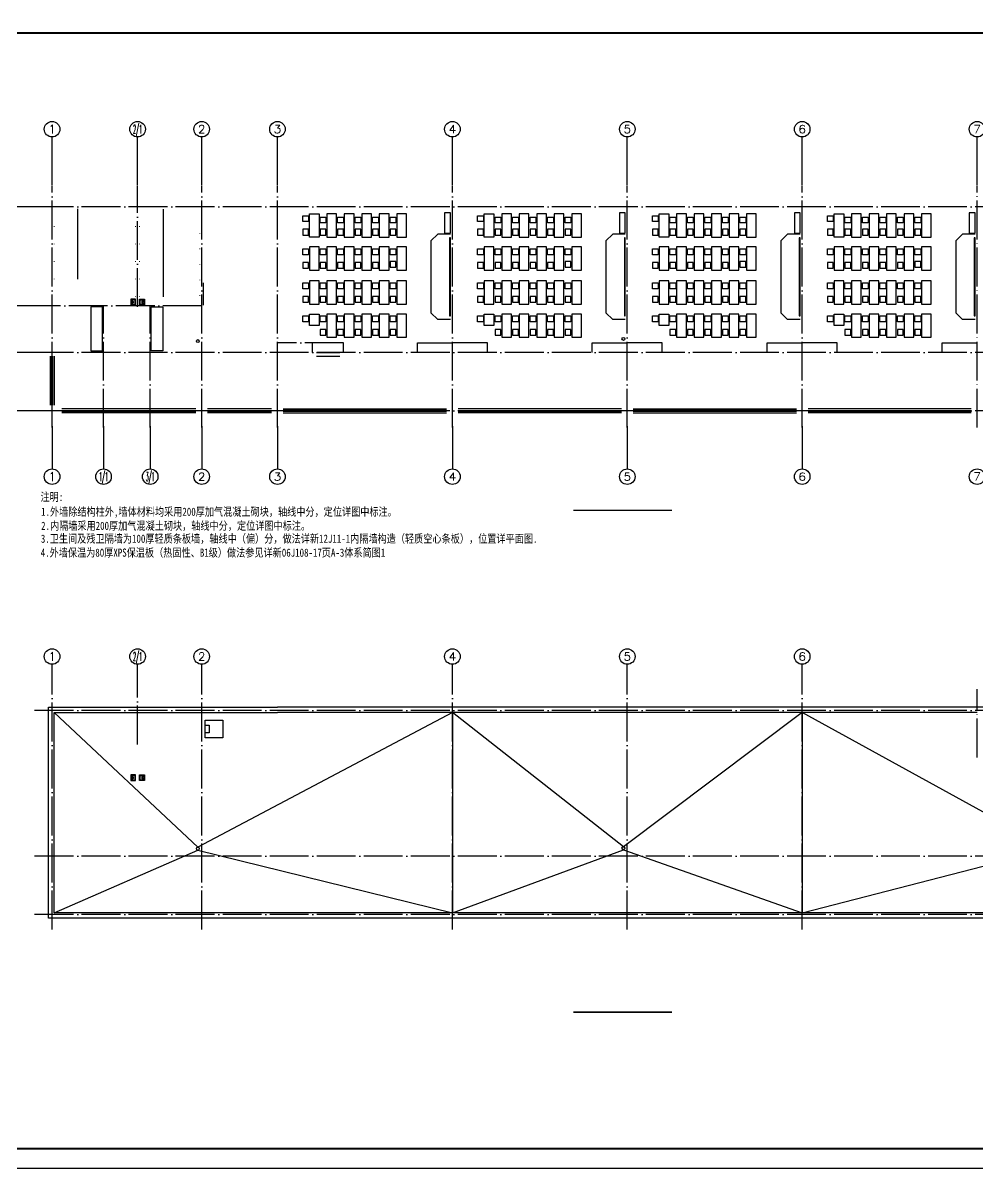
# Model space of a CAD drawing. Extents: x 28773 to 175644, y 7355 to 486294.
# Drawn here: x 78284 to 127384, y 127951 to 186876 of the extents above; entities that cross this region are included whole.
import ezdxf
from ezdxf.enums import TextEntityAlignment as Align

# ---------------------------------------------------------------- set-up
doc = ezdxf.new("R2010")
doc.units = 0
doc.header["$LTSCALE"] = 1000
doc.header["$MEASUREMENT"] = 0
doc.linetypes.add('DOTE', pattern=[2.42, 2, -0.2, 0.02, -0.2])
for name, color, linetype in [('AXIS', 3, 'Continuous'), ('AXIS_TEXT', 7, 'Continuous'), ('DIM_SYMB', 3, 'Continuous'), ('DOTE', 1, 'DOTE'), ('LVTRY', 6, 'Continuous'), ('PUB_TITLE', 7, 'Continuous'), ('RAIL', 163, 'Continuous'), ('STAIR', 3, 'Continuous'), ('SURFACE', 6, 'Continuous'), ('TWT_TITLE', 7, 'Continuous'), ('WALL', 2, 'Continuous'), ('家具', 8, 'Continuous'), ('布置', 165, 'Continuous')]:
    doc.layers.add(name, color=color, linetype=linetype)
doc.layers.add('hatch', color=8, linetype='Continuous', lineweight=13)
doc.styles.add('-宋体', font='', dxfattribs={"width": 0.8})
doc.styles.add('_TCH_AXIS', font='complex_.ttf', dxfattribs={"bigfont": 'GBCBIG'})
doc.styles.add('COMPLEX', font='COMPLEX')
doc.styles.get('-宋体').set_extended_font_data('SimSun')

# ---------------------------------------------------------------- blocks, each defined once
blk = doc.blocks.new('ASEWQWQ')
at = {"layer": 'PUB_TITLE', "color": 8, "linetype": 'Continuous'}
blk.add_line((2984019, -2020728), (2984369, -2021078), dxfattribs=at)
at = {"layer": '家具'}
for p, q in [((2983369, -2020728), (2984019, -2020728)), ((2984369, -2021078), (2984019, -2020728)), ((2984369, -2024778), (2984369, -2021078)), ((2983369, -2025128), (2984019, -2025128)), ((2984019, -2025128), (2984369, -2024778))]:
    blk.add_line(p, q, dxfattribs=at)
for points in [[(2986129, -2021017), (2986129, -2019817), (2985629, -2019817), (2985629, -2021017)], [(2986172, -2019920), (2986172, -2020220), (2986472, -2020220), (2986472, -2019920)], [(2987029, -2021017), (2987029, -2019817), (2986529, -2019817), (2986529, -2021017)], [(2987072, -2019920), (2987072, -2020220), (2987372, -2020220), (2987372, -2019920)], [(2987929, -2021017), (2987929, -2019817), (2987429, -2019817), (2987429, -2021017)], [(2987972, -2019920), (2987972, -2020220), (2988272, -2020220), (2988272, -2019920)], [(2988829, -2021017), (2988829, -2019817), (2988329, -2019817), (2988329, -2021017)], [(2988872, -2019920), (2988872, -2020220), (2989172, -2020220), (2989172, -2019920)], [(2989729, -2021017), (2989729, -2019817), (2989229, -2019817), (2989229, -2021017)], [(2989772, -2019920), (2989772, -2020220), (2990072, -2020220), (2990072, -2019920)], [(2990629, -2020417), (2990629, -2021017), (2990129, -2021017), (2990129, -2020417)], [(2986172, -2020915), (2986172, -2020615), (2986472, -2020615), (2986472, -2020915)], [(2987072, -2020915), (2987072, -2020615), (2987372, -2020615), (2987372, -2020915)], [(2987972, -2020915), (2987972, -2020615), (2988272, -2020615), (2988272, -2020915)], [(2988872, -2020915), (2988872, -2020615), (2989172, -2020615), (2989172, -2020915)], [(2989772, -2020915), (2989772, -2020615), (2990072, -2020615), (2990072, -2020915)], [(2990672, -2020915), (2990672, -2020615), (2990972, -2020615), (2990972, -2020915)], [(2986129, -2022722), (2986129, -2021522), (2985629, -2021522), (2985629, -2022722)], [(2986172, -2021625), (2986172, -2021925), (2986472, -2021925), (2986472, -2021625)], [(2987029, -2022722), (2987029, -2021522), (2986529, -2021522), (2986529, -2022722)], [(2987072, -2021625), (2987072, -2021925), (2987372, -2021925), (2987372, -2021625)], [(2987929, -2022722), (2987929, -2021522), (2987429, -2021522), (2987429, -2022722)], [(2987972, -2021625), (2987972, -2021925), (2988272, -2021925), (2988272, -2021625)], [(2988829, -2022722), (2988829, -2021522), (2988329, -2021522), (2988329, -2022722)], [(2988872, -2021625), (2988872, -2021925), (2989172, -2021925), (2989172, -2021625)], [(2989729, -2022722), (2989729, -2021522), (2989229, -2021522), (2989229, -2022722)], [(2989772, -2021625), (2989772, -2021925), (2990072, -2021925), (2990072, -2021625)], [(2990629, -2022722), (2990629, -2021522), (2990129, -2021522), (2990129, -2022722)], [(2990672, -2021625), (2990672, -2021925), (2990972, -2021925), (2990972, -2021625)], [(2986172, -2022620), (2986172, -2022320), (2986472, -2022320), (2986472, -2022620)], [(2987072, -2022620), (2987072, -2022320), (2987372, -2022320), (2987372, -2022620)], [(2987972, -2022620), (2987972, -2022320), (2988272, -2022320), (2988272, -2022620)], [(2988872, -2022620), (2988872, -2022320), (2989172, -2022320), (2989172, -2022620)], [(2989772, -2022620), (2989772, -2022320), (2990072, -2022320), (2990072, -2022620)], [(2990672, -2022620), (2990672, -2022320), (2990972, -2022320), (2990972, -2022620)], [(2986129, -2024472), (2986129, -2023272), (2985629, -2023272), (2985629, -2024472)], [(2986172, -2023426), (2986172, -2023726), (2986472, -2023726), (2986472, -2023426)], [(2987029, -2024472), (2987029, -2023272), (2986529, -2023272), (2986529, -2024472)], [(2987072, -2023375), (2987072, -2023675), (2987372, -2023675), (2987372, -2023375)], [(2987929, -2024472), (2987929, -2023272), (2987429, -2023272), (2987429, -2024472)], [(2987972, -2023375), (2987972, -2023675), (2988272, -2023675), (2988272, -2023375)], [(2988829, -2024472), (2988829, -2023272), (2988329, -2023272), (2988329, -2024472)], [(2988872, -2023375), (2988872, -2023675), (2989172, -2023675), (2989172, -2023375)], [(2989729, -2024472), (2989729, -2023272), (2989229, -2023272), (2989229, -2024472)], [(2989772, -2023375), (2989772, -2023675), (2990072, -2023675), (2990072, -2023375)], [(2990629, -2024472), (2990629, -2023272), (2990129, -2023272), (2990129, -2024472)], [(2990672, -2023375), (2990672, -2023675), (2990972, -2023675), (2990972, -2023375)], [(2986172, -2024370), (2986172, -2024070), (2986472, -2024070), (2986472, -2024370)], [(2987072, -2024370), (2987072, -2024070), (2987372, -2024070), (2987372, -2024370)], [(2987972, -2024370), (2987972, -2024070), (2988272, -2024070), (2988272, -2024370)], [(2988872, -2024370), (2988872, -2024070), (2989172, -2024070), (2989172, -2024370)], [(2989772, -2024370), (2989772, -2024070), (2990072, -2024070), (2990072, -2024370)], [(2990672, -2024370), (2990672, -2024070), (2990972, -2024070), (2990972, -2024370)], [(2983369, -2026229), (2983669, -2026229), (2983669, -2025169), (2983369, -2025169)], [(2986129, -2026177), (2986129, -2024977), (2985629, -2024977), (2985629, -2026177)], [(2986172, -2025080), (2986172, -2025380), (2986472, -2025380), (2986472, -2025080)], [(2987029, -2026177), (2987029, -2024977), (2986529, -2024977), (2986529, -2026177)], [(2987072, -2025080), (2987072, -2025380), (2987372, -2025380), (2987372, -2025080)], [(2987929, -2026177), (2987929, -2024977), (2987429, -2024977), (2987429, -2026177)], [(2987972, -2025080), (2987972, -2025380), (2988272, -2025380), (2988272, -2025080)], [(2988829, -2026177), (2988829, -2024977), (2988329, -2024977), (2988329, -2026177)], [(2988872, -2025080), (2988872, -2025380), (2989172, -2025380), (2989172, -2025080)], [(2989729, -2026177), (2989729, -2024977), (2989229, -2024977), (2989229, -2026177)], [(2989772, -2025080), (2989772, -2025380), (2990072, -2025380), (2990072, -2025080)], [(2990629, -2024977), (2990629, -2026177), (2990129, -2026177), (2990129, -2024977)], [(2990672, -2025080), (2990672, -2025380), (2990972, -2025380), (2990972, -2025080)], [(2986172, -2026005), (2986172, -2025705), (2986472, -2025705), (2986472, -2026005)], [(2987072, -2026005), (2987072, -2025705), (2987372, -2025705), (2987372, -2026005)], [(2987972, -2026005), (2987972, -2025705), (2988272, -2025705), (2988272, -2026005)], [(2988872, -2026005), (2988872, -2025705), (2989172, -2025705), (2989172, -2026005)], [(2989772, -2026005), (2989772, -2025705), (2990072, -2025705), (2990072, -2026005)], [(2990672, -2026075), (2990672, -2025775), (2990972, -2025775), (2990972, -2026075)]]:
    blk.add_lwpolyline(points, close=True, dxfattribs=at)
blk.add_lwpolyline([(2983419, -2023216), (2983419, -2020928), (2983369, -2020928), (2983369, -2024928), (2983419, -2024928), (2983419, -2023104)], dxfattribs=at)
blk = doc.blocks.new('_AXISO')
blk.add_circle((0, 0), 0.5)
at = {"layer": 'AXIS_TEXT', "style": 'COMPLEX', "width": 1.041667}
blk.add_attdef('A', text='', height=0.56, dxfattribs=at).set_placement((-0.25, -0.28), (0.25, -0.28), align=Align.FIT)
blk = doc.blocks.new('364535463')
at = {"layer": '布置'}
blk.add_lwpolyline([(150, -250), (150, 0), (-150, 0), (-150, -250)], close=True, dxfattribs=at)
blk.add_lwpolyline([(100, -220), (120, -220), (120, -30), (-120, -30), (-120, -220), (-100, -220, -1)], format="xyb", close=True, dxfattribs=at)
blk.add_lwpolyline([(-70, -220), (70, -220)], dxfattribs=at)
blk.add_arc((0, -220), 70, 0, 180, dxfattribs=at)

msp = doc.modelspace()

# ---------------------------------------------------------------- linework, layer by layer
for points in [[(81096, 177310), (81096, 173698)], [(85496, 177298), (85496, 172785)], [(93384, 169910), (94584, 169910)], [(93384, 169910), (94584, 169910)], [(93384, 169730), (94584, 169730)], [(93384, 169730), (94584, 169730)], [(140184, 151394), (130956, 144482), (118384, 151394), (109182, 144483), (100384, 151394), (87284, 144463), (79884, 151394)], [(88564, 150094), (87664, 150094), (87664, 150994), (88564, 150994), (88564, 150094)], [(100384, 151394), (100384, 141094)], [(118384, 151394), (118384, 141094)], [(87664, 150744), (87664, 150744), (87864, 150744), (87864, 150344), (87664, 150344)], [(79884, 141094), (87284, 144313), (100384, 141094), (109182, 144333), (118384, 141094), (130956, 144332), (140184, 141094)]]:
    msp.add_lwpolyline(points)
at = {"color": 5}
for points in [[(79759, 169730), (79759, 167210)], [(79809, 169730), (79809, 167210)], [(80284, 166935), (87184, 166935)], [(80284, 166885), (87184, 166885)], [(87784, 166935), (91084, 166935)], [(87784, 166885), (91084, 166885)], [(100084, 166935), (91684, 166935)], [(100084, 166885), (91684, 166885)], [(100684, 166935), (109084, 166935)], [(100684, 166885), (109084, 166885)], [(118084, 166935), (109684, 166935)], [(118084, 166885), (109684, 166885)], [(118684, 166935), (127084, 166935)], [(118684, 166885), (127084, 166885)]]:
    msp.add_lwpolyline(points, dxfattribs=at)
for centre in [(87284, 170505), (109182, 170614), (87284, 144388), (109182, 144408)]:
    msp.add_circle(centre, 75, dxfattribs=at)
at = {"layer": 'AXIS'}
for p, q in [((79784, 178550), (79784, 181008)), ((84184, 178550), (84184, 181008)), ((87484, 178550), (87484, 181008)), ((91384, 178550), (91384, 181008)), ((100384, 178550), (100384, 181008)), ((109384, 178550), (109384, 181008)), ((118384, 178550), (118384, 181008)), ((127384, 178550), (127384, 181008)), ((78986, 177410), (76976, 177410)), ((78986, 172310), (76976, 172310)), ((78986, 169910), (76976, 169910)), ((78986, 166910), (76976, 166910)), ((79784, 166135), (79784, 163929)), ((82434, 166135), (82434, 163929)), ((84834, 166135), (84834, 163929)), ((87484, 166135), (87484, 163929)), ((91384, 166135), (91384, 163929)), ((100384, 166135), (100384, 163929)), ((109384, 166135), (109384, 163929)), ((118384, 166135), (118384, 163929)), ((79784, 152319), (79784, 153874)), ((84184, 152319), (84184, 153874)), ((87484, 152319), (87484, 153874)), ((100384, 152319), (100384, 153874)), ((109384, 152319), (109384, 153874)), ((118384, 152319), (118384, 153874))]:
    msp.add_line(p, q, dxfattribs=at)
at = {"layer": 'DIM_SYMB', "const_width": 70}
for points in [[(106610, 161798), (111685, 161798)], [(106610, 135974), (111685, 135974)]]:
    msp.add_lwpolyline(points, dxfattribs=at)
at = {"layer": 'DOTE'}
for p, q in [((79784, 166054), (79784, 178510)), ((84184, 172260), (84184, 178510)), ((87484, 166054), (87484, 178510)), ((91384, 166054), (91384, 178510)), ((100384, 166054), (100384, 178510)), ((109384, 166054), (109384, 178510)), ((118384, 166054), (118384, 178510)), ((127384, 166054), (127384, 178510)), ((141384, 177410), (78684, 177410)), ((141384, 177410), (78684, 177410)), ((141384, 177410), (78684, 177410)), ((141384, 177410), (78684, 177410)), ((87484, 172310), (78684, 172310)), ((82434, 166054), (82434, 172310)), ((84834, 166054), (84834, 172310)), ((94784, 170410), (91384, 170410)), ((93184, 169910), (93184, 170410)), ((94784, 169910), (94784, 170410)), ((98584, 170410), (100384, 170410)), ((98584, 169910), (98584, 170410)), ((102184, 170410), (100384, 170410)), ((102184, 169910), (102184, 170410)), ((107584, 170410), (109384, 170410)), ((107584, 169910), (107584, 170410)), ((111184, 170410), (109384, 170410)), ((111184, 169910), (111184, 170410)), ((116584, 170410), (118384, 170410)), ((116584, 169910), (116584, 170410)), ((120184, 170410), (118384, 170410)), ((120184, 169910), (120184, 170410)), ((125584, 170410), (127384, 170410)), ((125584, 169910), (125584, 170410)), ((141384, 169910), (78684, 169910)), ((141384, 166910), (78684, 166910)), ((79784, 140230), (79784, 152594)), ((84184, 149751), (84184, 152594)), ((87484, 140230), (87484, 152594)), ((100384, 140230), (100384, 152594)), ((109384, 140230), (109384, 152594)), ((118384, 140230), (118384, 152594)), ((127384, 149079), (127384, 152594)), ((141384, 151494), (78684, 151494)), ((141384, 151494), (78684, 151494)), ((141384, 151494), (78684, 151494)), ((141384, 151494), (78684, 151494)), ((141384, 143994), (78684, 143994)), ((141384, 140994), (78684, 140994))]:
    msp.add_line(p, q, dxfattribs=at)
at = {"layer": 'hatch'}
for p, q in [((79884, 176412), (79884, 176387)), ((84084, 176387), (84084, 176412)), ((84284, 176412), (84284, 176387)), ((87384, 176036), (87384, 176061)), ((79884, 175513), (79884, 175488)), ((84084, 175488), (84084, 175513)), ((84284, 175513), (84284, 175488)), ((87384, 175236), (87384, 175261)), ((79884, 174615), (79884, 174590)), ((84084, 174590), (84084, 174615)), ((84284, 174615), (84284, 174590)), ((87384, 174437), (87384, 174462)), ((79884, 173716), (79884, 173691)), ((84084, 173691), (84084, 173716)), ((84284, 173716), (84284, 173691)), ((87384, 173638), (87384, 173663)), ((84084, 172793), (84084, 172818)), ((84284, 172818), (84284, 172793)), ((87384, 172838), (87384, 172863)), ((79884, 150495), (79884, 150470)), ((79884, 149597), (79884, 149572)), ((79884, 148698), (79884, 148673)), ((79884, 147800), (79884, 147775))]:
    msp.add_line(p, q, dxfattribs=at)
at = {"layer": 'LVTRY'}
for points in [[(82384, 170010), (82384, 172260), (81784, 172260), (81784, 170010)], [(84884, 170010), (84884, 172260), (85484, 172260), (85484, 170010)]]:
    msp.add_lwpolyline(points, close=True, dxfattribs=at)
at = {"layer": 'RAIL'}
msp.add_line((79784, 169730), (79784, 167210), dxfattribs=at)
at = {"layer": 'STAIR'}
msp.add_line((87584, 172360), (87584, 173500), dxfattribs=at)
at = {"layer": 'SURFACE'}
for p, q in [((79604, 140814), (79604, 151674)), ((79604, 151674), (87484, 151674)), ((87484, 151674), (91384, 151674)), ((109384, 151674), (91384, 151674)), ((118384, 151674), (109384, 151674)), ((127384, 151674), (118384, 151674)), ((140464, 151674), (127384, 151674)), ((140464, 140814), (79604, 140814))]:
    msp.add_line(p, q, dxfattribs=at)
at = {"layer": 'TWT_TITLE'}
msp.add_lwpolyline([(70544, 127951), (154644, 127951), (154644, 187351), (70544, 187351)], close=True, dxfattribs=at)
at = {"layer": 'TWT_TITLE', "const_width": 100}
msp.add_lwpolyline([(73044, 128951), (153644, 128951), (153644, 186351), (73044, 186351)], close=True, dxfattribs=at)
at = {"layer": 'WALL'}
for p, q in [((79684, 169730), (79684, 167210)), ((79884, 169730), (79884, 167210)), ((87184, 167010), (80284, 167010)), ((87184, 166810), (80284, 166810)), ((91084, 167010), (87784, 167010)), ((91084, 166810), (87784, 166810)), ((91684, 167010), (100084, 167010)), ((91684, 166810), (100084, 166810)), ((109084, 167010), (100684, 167010)), ((109084, 166810), (100684, 166810)), ((109684, 167010), (118084, 167010)), ((109684, 166810), (118084, 166810)), ((127084, 167010), (118684, 167010)), ((127084, 166810), (118684, 166810)), ((79884, 141094), (79884, 151394)), ((79884, 151394), (87484, 151394)), ((87484, 151394), (91384, 151394)), ((109384, 151394), (91384, 151394)), ((118384, 151394), (109384, 151394)), ((127384, 151394), (118384, 151394)), ((140184, 141094), (79884, 141094))]:
    msp.add_line(p, q, dxfattribs=at)
at = {"layer": 'WALL', "color": 7, "ltscale": 10}
msp.add_line((116884, 166910), (109684, 166910), dxfattribs=at)

# ---------------------------------------------------------------- block references
for name, p, rotation in [('ASEWQWQ', (3083652, -1849119), 180), ('ASEWQWQ', (3092652, -1849119), 180), ('ASEWQWQ', (3101652, -1849119), 180), ('ASEWQWQ', (3110652, -1849119), 180), ('364535463', (84084, 172510), 270), ('364535463', (84084, 148038), 270)]:
    msp.add_blockref(name, p, dxfattribs=dict(rotation=rotation))
at = {"xscale": -1, "rotation": 90}
for p in [(84284, 172510), (84284, 148038)]:
    msp.add_blockref('364535463', p, dxfattribs=at)
at = {"layer": 'AXIS'}
ref = msp.add_blockref('_AXISO', (79784, 181408), dxfattribs=dict(at, xscale=800, yscale=800, zscale=800))
ref.add_attrib('A', '1', dxfattribs={"layer": 'AXIS_TEXT', "height": 457, "style": '_TCH_AXIS', "width": 0.985266}).set_placement((79622, 181180), (79946, 181180), align=Align.FIT)
ref = msp.add_blockref('_AXISO', (84184, 181408), dxfattribs=dict(at, xscale=800, yscale=800, zscale=800))
ref.add_attrib('A', '2/1', dxfattribs={"layer": 'AXIS_TEXT', "height": 452.5, "style": '_TCH_AXIS', "width": 0.367591}).set_placement((83957, 181182), (84410, 181182), align=Align.FIT)
ref = msp.add_blockref('_AXISO', (87484, 181408), dxfattribs=dict(at, xscale=800, yscale=800, zscale=800))
ref.add_attrib('A', '2', dxfattribs={"layer": 'AXIS_TEXT', "height": 405, "style": '_TCH_AXIS'}).set_placement((87291, 181206), (87677, 181206), align=Align.FIT)
ref = msp.add_blockref('_AXISO', (91384, 181408), dxfattribs=dict(at, xscale=800, yscale=800, zscale=800))
ref.add_attrib('A', '3', dxfattribs={"layer": 'AXIS_TEXT', "height": 405, "style": '_TCH_AXIS'}).set_placement((91191, 181206), (91577, 181206), align=Align.FIT)
ref = msp.add_blockref('_AXISO', (100384, 181408), dxfattribs=dict(at, xscale=800, yscale=800, zscale=800))
ref.add_attrib('A', '4', dxfattribs={"layer": 'AXIS_TEXT', "height": 400, "style": '_TCH_AXIS', "width": 0.978994}).set_placement((100188, 181208), (100580, 181208), align=Align.FIT)
ref = msp.add_blockref('_AXISO', (109384, 181408), dxfattribs=dict(at, xscale=800, yscale=800, zscale=800))
ref.add_attrib('A', '5', dxfattribs={"layer": 'AXIS_TEXT', "height": 405, "style": '_TCH_AXIS'}).set_placement((109191, 181206), (109577, 181206), align=Align.FIT)
ref = msp.add_blockref('_AXISO', (118384, 181408), dxfattribs=dict(at, xscale=800, yscale=800, zscale=800))
ref.add_attrib('A', '6', dxfattribs={"layer": 'AXIS_TEXT', "height": 405, "style": '_TCH_AXIS'}).set_placement((118191, 181206), (118577, 181206), align=Align.FIT)
ref = msp.add_blockref('_AXISO', (127384, 181408), dxfattribs=dict(at, xscale=800, yscale=800, zscale=800))
ref.add_attrib('A', '7', dxfattribs={"layer": 'AXIS_TEXT', "height": 412, "style": '_TCH_AXIS', "width": 0.966688}).set_placement((127194, 181203), (127574, 181203), align=Align.FIT)
ref = msp.add_blockref('_AXISO', (79784, 163529), dxfattribs=dict(at, xscale=800, yscale=800, zscale=800))
ref.add_attrib('A', '1', dxfattribs={"layer": 'AXIS_TEXT', "height": 457, "style": '_TCH_AXIS', "width": 0.985266}).set_placement((79622, 163300), (79946, 163300), align=Align.FIT)
ref = msp.add_blockref('_AXISO', (82434, 163529), dxfattribs=dict(at, xscale=800, yscale=800, zscale=800))
ref.add_attrib('A', '1/1', dxfattribs={"layer": 'AXIS_TEXT', "height": 452.5, "style": '_TCH_AXIS', "width": 0.401986}).set_placement((82207, 163302), (82660, 163302), align=Align.FIT)
ref = msp.add_blockref('_AXISO', (84834, 163529), dxfattribs=dict(at, xscale=800, yscale=800, zscale=800))
ref.add_attrib('A', '3/1', dxfattribs={"layer": 'AXIS_TEXT', "height": 452.5, "style": '_TCH_AXIS', "width": 0.367591}).set_placement((84607, 163302), (85060, 163302), align=Align.FIT)
ref = msp.add_blockref('_AXISO', (87484, 163529), dxfattribs=dict(at, xscale=800, yscale=800, zscale=800))
ref.add_attrib('A', '2', dxfattribs={"layer": 'AXIS_TEXT', "height": 405, "style": '_TCH_AXIS'}).set_placement((87291, 163326), (87677, 163326), align=Align.FIT)
ref = msp.add_blockref('_AXISO', (91384, 163529), dxfattribs=dict(at, xscale=800, yscale=800, zscale=800))
ref.add_attrib('A', '3', dxfattribs={"layer": 'AXIS_TEXT', "height": 405, "style": '_TCH_AXIS'}).set_placement((91191, 163326), (91577, 163326), align=Align.FIT)
ref = msp.add_blockref('_AXISO', (100384, 163529), dxfattribs=dict(at, xscale=800, yscale=800, zscale=800))
ref.add_attrib('A', '4', dxfattribs={"layer": 'AXIS_TEXT', "height": 400, "style": '_TCH_AXIS', "width": 0.978994}).set_placement((100188, 163329), (100580, 163329), align=Align.FIT)
ref = msp.add_blockref('_AXISO', (109384, 163529), dxfattribs=dict(at, xscale=800, yscale=800, zscale=800))
ref.add_attrib('A', '5', dxfattribs={"layer": 'AXIS_TEXT', "height": 405, "style": '_TCH_AXIS'}).set_placement((109191, 163326), (109577, 163326), align=Align.FIT)
ref = msp.add_blockref('_AXISO', (118384, 163529), dxfattribs=dict(at, xscale=800, yscale=800, zscale=800))
ref.add_attrib('A', '6', dxfattribs={"layer": 'AXIS_TEXT', "height": 405, "style": '_TCH_AXIS'}).set_placement((118191, 163326), (118577, 163326), align=Align.FIT)
ref = msp.add_blockref('_AXISO', (127384, 163529), dxfattribs=dict(at, xscale=800, yscale=800, zscale=800))
ref.add_attrib('A', '7', dxfattribs={"layer": 'AXIS_TEXT', "height": 412, "style": '_TCH_AXIS', "width": 0.966688}).set_placement((127194, 163323), (127574, 163323), align=Align.FIT)
ref = msp.add_blockref('_AXISO', (79784, 154274), dxfattribs=dict(at, xscale=800, yscale=800, zscale=800))
ref.add_attrib('A', '1', dxfattribs={"layer": 'AXIS_TEXT', "height": 457, "style": '_TCH_AXIS', "width": 0.985266}).set_placement((79622, 154045), (79946, 154045), align=Align.FIT)
ref = msp.add_blockref('_AXISO', (84184, 154274), dxfattribs=dict(at, xscale=800, yscale=800, zscale=800))
ref.add_attrib('A', '2/1', dxfattribs={"layer": 'AXIS_TEXT', "height": 452.5, "style": '_TCH_AXIS', "width": 0.367591}).set_placement((83957, 154047), (84410, 154047), align=Align.FIT)
ref = msp.add_blockref('_AXISO', (87484, 154274), dxfattribs=dict(at, xscale=800, yscale=800, zscale=800))
ref.add_attrib('A', '2', dxfattribs={"layer": 'AXIS_TEXT', "height": 405, "style": '_TCH_AXIS'}).set_placement((87291, 154071), (87677, 154071), align=Align.FIT)
ref = msp.add_blockref('_AXISO', (100384, 154274), dxfattribs=dict(at, xscale=800, yscale=800, zscale=800))
ref.add_attrib('A', '4', dxfattribs={"layer": 'AXIS_TEXT', "height": 400, "style": '_TCH_AXIS', "width": 0.978994}).set_placement((100188, 154074), (100580, 154074), align=Align.FIT)
ref = msp.add_blockref('_AXISO', (109384, 154274), dxfattribs=dict(at, xscale=800, yscale=800, zscale=800))
ref.add_attrib('A', '5', dxfattribs={"layer": 'AXIS_TEXT', "height": 405, "style": '_TCH_AXIS'}).set_placement((109191, 154071), (109577, 154071), align=Align.FIT)
ref = msp.add_blockref('_AXISO', (118384, 154274), dxfattribs=dict(at, xscale=800, yscale=800, zscale=800))
ref.add_attrib('A', '6', dxfattribs={"layer": 'AXIS_TEXT', "height": 405, "style": '_TCH_AXIS'}).set_placement((118191, 154071), (118577, 154071), align=Align.FIT)

# ---------------------------------------------------------------- texts
at = {"linetype": 'Continuous', "style": '-宋体', "width": 0.8}
for s, p in [('注明:', (79190, 162277)), ('1.外墙除结构柱外,墙体材料均采用200厚加气混凝土砌块，轴线中分，定位详图中标注。', (79220, 161514)), ('2.内隔墙采用200厚加气混凝土砌块，轴线中分，定位详图中标注。', (79220, 160791)), ('3.卫生间及残卫隔墙为100厚轻质条板墙，轴线中（偏）分，做法详新12J11-1内隔墙构造（轻质空心条板），位置详平面图.', (79209, 160128)), ('4.外墙保温为80厚XPS保温板（热固性、B1级）做法参见详新06J108-17页A-3体系简图1', (79202, 159410))]:
    msp.add_text(s, height=420, dxfattribs=at).set_placement(p)

doc.saveas('drawing.dxf')
